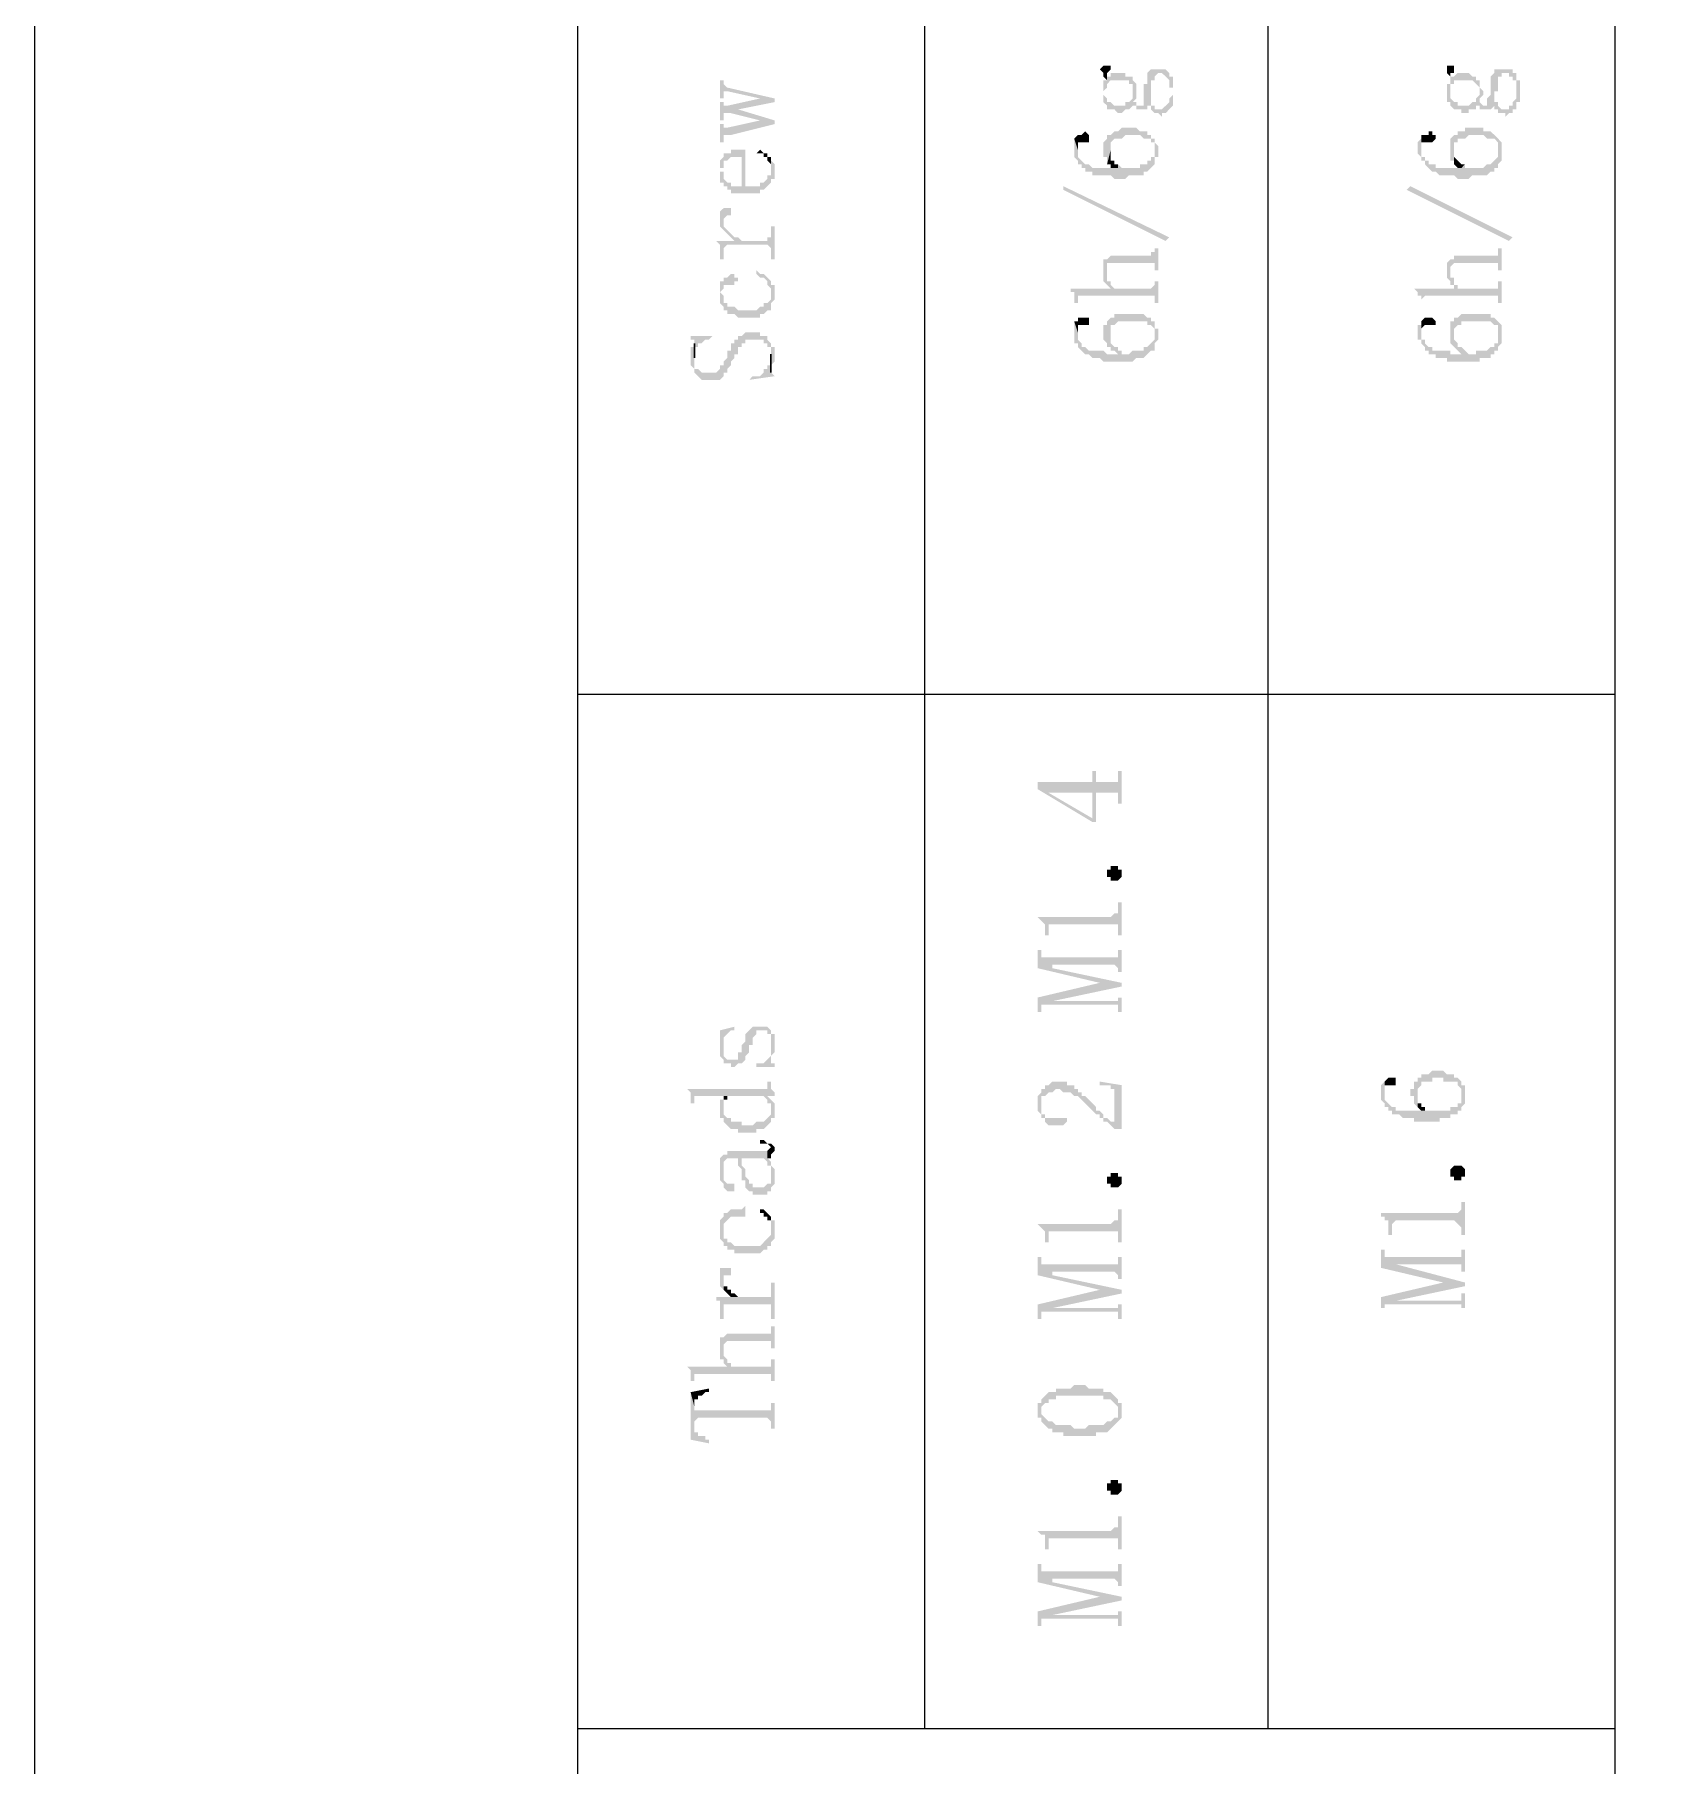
# Model space of a CAD drawing. Header units: millimetres. Extents: x 7018 to 13530, y 4187 to 5692.
# Drawn here: x 9367.76 to 9387.92, y 4672.04 to 4693.42 of the extents above; entities that cross this region are included whole.
import ezdxf

# ---------------------------------------------------------------- set-up
doc = ezdxf.new("R2010")
doc.units = ezdxf.units.MM

msp = doc.modelspace()

# ---------------------------------------------------------------- hatches: boundary and pattern name
at = {"transparency": 33554559}
for points in [[(9380.923, 4692.99), (9380.923, 4692.99), (9380.968, 4692.945), (9380.968, 4692.9), (9381.014, 4692.855), (9381.014, 4692.945), (9381.014, 4692.945), (9381.059, 4692.99), (9381.059, 4693.035), (9380.968, 4693.035)], [(9380.968, 4692.584), (9381.014, 4692.539), (9381.014, 4692.494), (9381.104, 4692.494), (9381.149, 4692.448), (9381.194, 4692.448), (9381.239, 4692.494), (9381.284, 4692.494), (9381.329, 4692.539), (9381.375, 4692.539), (9381.375, 4692.494), (9381.51, 4692.494), (9381.51, 4692.539), (9381.555, 4692.539), (9381.555, 4692.494), (9381.555, 4692.494), (9381.6, 4692.448), (9381.645, 4692.448), (9381.69, 4692.403), (9381.69, 4692.448), (9381.736, 4692.448), (9381.781, 4692.494), (9381.781, 4692.494), (9381.826, 4692.539), (9381.826, 4692.584), (9381.826, 4692.719), (9381.826, 4692.764), (9381.826, 4692.855), (9381.826, 4692.9), (9381.826, 4692.719), (9381.826, 4692.674), (9381.781, 4692.629), (9381.781, 4692.584), (9381.781, 4692.584), (9381.736, 4692.539), (9381.736, 4692.539), (9381.69, 4692.494), (9381.6, 4692.494), (9381.6, 4692.539), (9381.555, 4692.539), (9381.555, 4692.584), (9381.555, 4692.99), (9381.51, 4692.945), (9381.51, 4692.855), (9381.51, 4692.809), (9381.465, 4692.809), (9381.465, 4692.719), (9381.465, 4692.674), (9381.465, 4692.584), (9381.465, 4692.539), (9381.375, 4692.539), (9381.375, 4692.584), (9381.329, 4692.584), (9381.329, 4692.719), (9381.329, 4692.674), (9381.329, 4692.629), (9381.329, 4692.629), (9381.284, 4692.584), (9381.239, 4692.584), (9381.239, 4692.539), (9381.104, 4692.539), (9381.059, 4692.584), (9381.014, 4692.584), (9381.014, 4692.629), (9381.014, 4692.629), (9380.968, 4692.674), (9380.968, 4692.719)], [(9380.968, 4692.719), (9380.968, 4692.674), (9380.968, 4692.584), (9380.968, 4692.719), (9380.968, 4692.719), (9381.014, 4692.764), (9381.014, 4692.809), (9381.014, 4692.809), (9381.059, 4692.855), (9381.284, 4692.855), (9381.284, 4692.809), (9381.329, 4692.809), (9381.329, 4692.719), (9381.329, 4692.584), (9381.375, 4692.629), (9381.375, 4692.719), (9381.375, 4692.809), (9381.375, 4692.809), (9381.329, 4692.855), (9381.329, 4692.9), (9381.239, 4692.9), (9381.239, 4692.945), (9381.059, 4692.945), (9381.059, 4692.9), (9381.014, 4692.9), (9381.014, 4692.945), (9381.014, 4692.855), (9380.968, 4692.855), (9380.968, 4692.809)], [(9381.555, 4692.99), (9381.555, 4692.584), (9381.555, 4692.629), (9381.555, 4692.719), (9381.555, 4692.764), (9381.555, 4692.855), (9381.6, 4692.855), (9381.6, 4692.9), (9381.6, 4692.9), (9381.645, 4692.945), (9381.69, 4692.945), (9381.736, 4692.9), (9381.736, 4692.9), (9381.781, 4692.855), (9381.781, 4692.764), (9381.826, 4692.764), (9381.826, 4692.719), (9381.826, 4692.9), (9381.781, 4692.9), (9381.781, 4692.945), (9381.781, 4692.945), (9381.736, 4692.99)], [(9385.211, 4692.99), (9385.211, 4692.945), (9385.211, 4692.945), (9385.256, 4692.9), (9385.256, 4692.855), (9385.256, 4692.945), (9385.301, 4692.945), (9385.301, 4692.99), (9385.301, 4693.035), (9385.211, 4693.035)], [(9385.211, 4692.719), (9385.211, 4692.674), (9385.211, 4692.584), (9385.256, 4692.584), (9385.256, 4692.719), (9385.256, 4692.809), (9385.301, 4692.809), (9385.301, 4692.855), (9385.527, 4692.855), (9385.572, 4692.809), (9385.572, 4692.809), (9385.617, 4692.764), (9385.617, 4692.719), (9385.617, 4692.584), (9385.617, 4692.629), (9385.617, 4692.629), (9385.662, 4692.674), (9385.662, 4692.719), (9385.662, 4692.719), (9385.617, 4692.764), (9385.617, 4692.809), (9385.617, 4692.855), (9385.572, 4692.855), (9385.572, 4692.9), (9385.527, 4692.9), (9385.482, 4692.945), (9385.346, 4692.945), (9385.301, 4692.9), (9385.256, 4692.9), (9385.256, 4692.945), (9385.256, 4692.855), (9385.256, 4692.809), (9385.211, 4692.809)], [(9385.256, 4692.584), (9385.256, 4692.539), (9385.256, 4692.539), (9385.301, 4692.494), (9385.391, 4692.494), (9385.391, 4692.448), (9385.482, 4692.448), (9385.482, 4692.494), (9385.572, 4692.494), (9385.572, 4692.539), (9385.617, 4692.539), (9385.617, 4692.494), (9385.752, 4692.494), (9385.798, 4692.539), (9385.798, 4692.494), (9385.843, 4692.494), (9385.843, 4692.448), (9385.933, 4692.448), (9385.933, 4692.403), (9385.978, 4692.448), (9386.023, 4692.448), (9386.023, 4692.494), (9386.068, 4692.494), (9386.068, 4692.539), (9386.068, 4692.584), (9386.113, 4692.584), (9386.113, 4692.719), (9386.113, 4692.764), (9386.113, 4692.855), (9386.068, 4692.855), (9386.068, 4692.9), (9386.068, 4692.719), (9386.068, 4692.629), (9386.068, 4692.629), (9386.023, 4692.584), (9386.023, 4692.539), (9385.978, 4692.539), (9385.978, 4692.494), (9385.888, 4692.494), (9385.843, 4692.539), (9385.843, 4692.584), (9385.798, 4692.584), (9385.798, 4692.99), (9385.798, 4692.945), (9385.798, 4692.945), (9385.752, 4692.9), (9385.752, 4692.855), (9385.752, 4692.809), (9385.752, 4692.719), (9385.752, 4692.674), (9385.752, 4692.674), (9385.707, 4692.629), (9385.707, 4692.584), (9385.707, 4692.539), (9385.662, 4692.539), (9385.617, 4692.584), (9385.617, 4692.719), (9385.617, 4692.674), (9385.617, 4692.674), (9385.572, 4692.629), (9385.572, 4692.584), (9385.527, 4692.584), (9385.482, 4692.539), (9385.346, 4692.539), (9385.346, 4692.584), (9385.301, 4692.584), (9385.256, 4692.629), (9385.256, 4692.719)], [(9385.798, 4692.99), (9385.798, 4692.584), (9385.798, 4692.629), (9385.798, 4692.719), (9385.843, 4692.719), (9385.843, 4692.764), (9385.843, 4692.855), (9385.843, 4692.9), (9385.888, 4692.9), (9385.888, 4692.945), (9385.978, 4692.945), (9385.978, 4692.9), (9386.023, 4692.9), (9386.023, 4692.855), (9386.068, 4692.855), (9386.068, 4692.764), (9386.068, 4692.719), (9386.068, 4692.9), (9386.068, 4692.945), (9386.023, 4692.945), (9386.023, 4692.99), (9385.843, 4692.99)], [(9376.229, 4692.855), (9376.229, 4692.629), (9376.275, 4692.629), (9376.275, 4692.674), (9376.275, 4692.719), (9376.32, 4692.719), (9376.726, 4692.629), (9376.726, 4692.629), (9376.906, 4692.584), (9376.906, 4692.629), (9376.32, 4692.764), (9376.32, 4692.764), (9376.275, 4692.809), (9376.275, 4692.855)], [(9376.229, 4692.584), (9376.229, 4692.358), (9376.275, 4692.358), (9376.275, 4692.403), (9376.275, 4692.448), (9376.365, 4692.448), (9376.455, 4692.494), (9376.906, 4692.584), (9376.726, 4692.629), (9376.32, 4692.539), (9376.275, 4692.539), (9376.275, 4692.584), (9376.275, 4692.584)], [(9376.365, 4692.448), (9376.726, 4692.358), (9376.726, 4692.358), (9376.906, 4692.313), (9376.906, 4692.358), (9376.455, 4692.494)], [(9376.229, 4692.313), (9376.229, 4692.087), (9376.275, 4692.087), (9376.275, 4692.133), (9376.275, 4692.178), (9376.365, 4692.178), (9376.906, 4692.313), (9376.726, 4692.358), (9376.32, 4692.268), (9376.275, 4692.268), (9376.275, 4692.313), (9376.275, 4692.313)], [(9380.968, 4691.997), (9380.968, 4691.907), (9381.014, 4691.907), (9381.014, 4691.862), (9381.014, 4691.817), (9381.059, 4691.997), (9381.059, 4692.087), (9381.059, 4692.087), (9381.104, 4692.133), (9381.194, 4692.133), (9381.239, 4692.178), (9381.42, 4692.178), (9381.465, 4692.133), (9381.555, 4692.133), (9381.555, 4692.087), (9381.6, 4692.087), (9381.6, 4691.997), (9381.6, 4691.817), (9381.6, 4691.907), (9381.645, 4691.907), (9381.645, 4691.997), (9381.645, 4692.042), (9381.645, 4692.042), (9381.6, 4692.087), (9381.6, 4692.133), (9381.555, 4692.133), (9381.555, 4692.178), (9381.51, 4692.178), (9381.51, 4692.223), (9381.42, 4692.223), (9381.375, 4692.268), (9381.194, 4692.268), (9381.149, 4692.223), (9381.104, 4692.223), (9381.059, 4692.178), (9381.014, 4692.178), (9381.014, 4692.133), (9381.014, 4692.133), (9380.968, 4692.087), (9380.968, 4692.042), (9380.968, 4692.042)], [(9385.256, 4691.997), (9385.256, 4691.907), (9385.256, 4691.862), (9385.301, 4691.862), (9385.301, 4691.817), (9385.301, 4691.997), (9385.301, 4692.087), (9385.346, 4692.087), (9385.346, 4692.133), (9385.436, 4692.133), (9385.482, 4692.178), (9385.662, 4692.178), (9385.707, 4692.133), (9385.798, 4692.133), (9385.843, 4692.087), (9385.843, 4691.997), (9385.843, 4691.817), (9385.888, 4691.862), (9385.888, 4691.907), (9385.888, 4691.997), (9385.888, 4692.042), (9385.888, 4692.087), (9385.888, 4692.087), (9385.843, 4692.133), (9385.843, 4692.133), (9385.798, 4692.178), (9385.798, 4692.178), (9385.752, 4692.223), (9385.662, 4692.223), (9385.662, 4692.268), (9385.436, 4692.268), (9385.436, 4692.223), (9385.346, 4692.223), (9385.346, 4692.178), (9385.301, 4692.178), (9385.256, 4692.133), (9385.256, 4692.042), (9385.256, 4692.042)], [(9380.607, 4692.133), (9380.652, 4691.997), (9380.652, 4692.042), (9380.652, 4692.087), (9380.788, 4692.087), (9380.788, 4692.133), (9380.788, 4692.178), (9380.788, 4692.178), (9380.743, 4692.223), (9380.743, 4692.223), (9380.698, 4692.178), (9380.652, 4692.178)], [(9380.607, 4692.042), (9380.607, 4691.952), (9380.607, 4691.907), (9380.607, 4691.907), (9380.652, 4691.862), (9380.652, 4691.817), (9380.698, 4691.817), (9380.698, 4691.771), (9380.743, 4691.771), (9380.743, 4691.726), (9380.833, 4691.726), (9380.833, 4691.681), (9381.059, 4691.681), (9381.104, 4691.636), (9381.239, 4691.636), (9381.284, 4691.681), (9381.465, 4691.681), (9381.465, 4691.726), (9381.51, 4691.726), (9381.555, 4691.771), (9381.555, 4691.771), (9381.6, 4691.817), (9381.6, 4691.997), (9381.6, 4691.952), (9381.6, 4691.907), (9381.555, 4691.907), (9381.555, 4691.862), (9381.51, 4691.862), (9381.51, 4691.817), (9381.42, 4691.817), (9381.42, 4691.771), (9381.194, 4691.771), (9381.149, 4691.817), (9381.149, 4691.771), (9380.833, 4691.771), (9380.788, 4691.817), (9380.743, 4691.817), (9380.698, 4691.862), (9380.698, 4691.862), (9380.652, 4691.907), (9380.652, 4691.997), (9380.652, 4691.997), (9380.607, 4692.133)], [(9384.85, 4692.042), (9384.85, 4691.952), (9384.85, 4691.952), (9384.895, 4691.907), (9384.895, 4691.862), (9384.94, 4691.862), (9384.94, 4691.817), (9384.94, 4691.817), (9384.985, 4691.771), (9384.985, 4691.771), (9385.03, 4691.726), (9385.075, 4691.726), (9385.121, 4691.681), (9385.301, 4691.681), (9385.346, 4691.636), (9385.482, 4691.636), (9385.527, 4691.681), (9385.707, 4691.681), (9385.752, 4691.726), (9385.798, 4691.726), (9385.798, 4691.771), (9385.843, 4691.771), (9385.843, 4691.817), (9385.843, 4691.997), (9385.843, 4691.952), (9385.843, 4691.907), (9385.843, 4691.907), (9385.798, 4691.862), (9385.798, 4691.862), (9385.752, 4691.817), (9385.707, 4691.817), (9385.662, 4691.771), (9385.436, 4691.771), (9385.436, 4691.817), (9385.391, 4691.771), (9385.075, 4691.771), (9385.075, 4691.817), (9384.985, 4691.817), (9384.985, 4691.862), (9384.94, 4691.862), (9384.94, 4691.907), (9384.895, 4691.907), (9384.895, 4691.997), (9384.895, 4692.133), (9384.895, 4692.133), (9384.85, 4692.087)], [(9384.895, 4692.133), (9384.895, 4691.997), (9384.895, 4692.042), (9384.895, 4692.087), (9385.03, 4692.087), (9385.075, 4692.133), (9385.075, 4692.178), (9385.03, 4692.178), (9385.03, 4692.223), (9384.985, 4692.223), (9384.985, 4692.178), (9384.895, 4692.178)], [(9376.229, 4691.862), (9376.229, 4691.726), (9376.229, 4691.771), (9376.275, 4691.771), (9376.275, 4691.817), (9376.275, 4691.862), (9376.32, 4691.862), (9376.365, 4691.907), (9376.5, 4691.907), (9376.5, 4691.546), (9376.545, 4691.456), (9376.726, 4691.456), (9376.726, 4691.501), (9376.771, 4691.501), (9376.816, 4691.546), (9376.816, 4691.546), (9376.861, 4691.591), (9376.861, 4691.636), (9376.906, 4691.636), (9376.906, 4691.726), (9376.906, 4691.771), (9376.906, 4691.817), (9376.861, 4691.862), (9376.861, 4691.907), (9376.861, 4691.771), (9376.861, 4691.681), (9376.816, 4691.681), (9376.816, 4691.636), (9376.816, 4691.636), (9376.771, 4691.591), (9376.726, 4691.591), (9376.726, 4691.546), (9376.545, 4691.546), (9376.545, 4691.997), (9376.365, 4691.997), (9376.365, 4691.952), (9376.275, 4691.952), (9376.275, 4691.907), (9376.275, 4691.907)], [(9376.229, 4691.726), (9376.229, 4691.636), (9376.229, 4691.591), (9376.275, 4691.591), (9376.275, 4691.546), (9376.32, 4691.546), (9376.32, 4691.501), (9376.365, 4691.501), (9376.365, 4691.456), (9376.545, 4691.456), (9376.5, 4691.546), (9376.365, 4691.546), (9376.365, 4691.591), (9376.32, 4691.591), (9376.275, 4691.636), (9376.275, 4691.726), (9376.229, 4691.726), (9376.229, 4691.862), (9376.229, 4691.817), (9376.229, 4691.771)], [(9376.681, 4691.952), (9376.771, 4691.952), (9376.771, 4691.907), (9376.816, 4691.907), (9376.816, 4691.862), (9376.816, 4691.862), (9376.861, 4691.817), (9376.861, 4691.771), (9376.861, 4691.907), (9376.816, 4691.907), (9376.816, 4691.952), (9376.771, 4691.952), (9376.726, 4691.997), (9376.726, 4691.997)], [(9381.014, 4691.817), (9381.059, 4691.817), (9381.059, 4691.771), (9381.149, 4691.771), (9381.149, 4691.817), (9381.104, 4691.817), (9381.104, 4691.862), (9381.059, 4691.862), (9381.059, 4691.952), (9381.059, 4691.997)], [(9385.301, 4691.817), (9385.301, 4691.817), (9385.346, 4691.771), (9385.391, 4691.771), (9385.436, 4691.817), (9385.391, 4691.817), (9385.346, 4691.862), (9385.346, 4691.862), (9385.301, 4691.907), (9385.301, 4691.952), (9385.301, 4691.997)], [(9381.781, 4690.914), (9381.736, 4690.869), (9380.472, 4691.501), (9380.472, 4691.546)], [(9386.023, 4690.914), (9385.978, 4690.869), (9384.714, 4691.501), (9384.759, 4691.546)], [(9376.229, 4691.14), (9376.229, 4691.094), (9376.229, 4691.049), (9376.275, 4691.004), (9376.275, 4691.14), (9376.275, 4691.14), (9376.32, 4691.185), (9376.365, 4691.185), (9376.365, 4691.23), (9376.365, 4691.275), (9376.275, 4691.275), (9376.229, 4691.23), (9376.229, 4691.185)], [(9376.184, 4690.869), (9376.184, 4690.869), (9376.229, 4690.824), (9376.229, 4690.779), (9376.229, 4690.688), (9376.229, 4690.643), (9376.275, 4690.643), (9376.275, 4690.779), (9376.275, 4690.779), (9376.32, 4690.824), (9376.816, 4690.824), (9376.861, 4690.779), (9376.861, 4690.643), (9376.906, 4690.643), (9376.906, 4691.049), (9376.861, 4691.049), (9376.861, 4690.914), (9376.816, 4690.914), (9376.816, 4690.869), (9376.5, 4690.869), (9376.455, 4690.914), (9376.41, 4690.914), (9376.41, 4690.869)], [(9376.275, 4691.004), (9376.275, 4691.004), (9376.32, 4690.959), (9376.32, 4690.959), (9376.365, 4690.914), (9376.365, 4690.914), (9376.41, 4690.869), (9376.41, 4690.914), (9376.41, 4690.914), (9376.365, 4690.959), (9376.365, 4690.959), (9376.32, 4691.004), (9376.32, 4691.004), (9376.275, 4691.049), (9376.275, 4691.094), (9376.275, 4691.14)], [(9381.014, 4690.643), (9381.014, 4690.508), (9381.014, 4690.553), (9381.014, 4690.598), (9381.6, 4690.598), (9381.6, 4690.508), (9381.645, 4690.508), (9381.645, 4690.779), (9381.6, 4690.779), (9381.6, 4690.733), (9381.555, 4690.733), (9381.555, 4690.688), (9381.059, 4690.688)], [(9385.256, 4690.643), (9385.256, 4690.508), (9385.256, 4690.553), (9385.256, 4690.553), (9385.301, 4690.598), (9385.843, 4690.598), (9385.843, 4690.508), (9385.888, 4690.508), (9385.888, 4690.779), (9385.843, 4690.779), (9385.843, 4690.733), (9385.843, 4690.688), (9385.301, 4690.688), (9385.301, 4690.643)], [(9380.968, 4690.508), (9380.968, 4690.463), (9380.968, 4690.372), (9380.968, 4690.372), (9381.014, 4690.327), (9381.014, 4690.327), (9381.059, 4690.282), (9381.059, 4690.327), (9381.059, 4690.372), (9381.014, 4690.372), (9381.014, 4690.417), (9381.014, 4690.643), (9380.968, 4690.643), (9380.968, 4690.598), (9380.968, 4690.553)], [(9385.211, 4690.508), (9385.211, 4690.463), (9385.211, 4690.417), (9385.256, 4690.372), (9385.256, 4690.327), (9385.301, 4690.327), (9385.301, 4690.282), (9385.346, 4690.282), (9385.346, 4690.327), (9385.301, 4690.327), (9385.301, 4690.372), (9385.301, 4690.417), (9385.256, 4690.417), (9385.256, 4690.643), (9385.256, 4690.643), (9385.211, 4690.598), (9385.211, 4690.553)], [(9376.229, 4690.237), (9376.229, 4690.147), (9376.229, 4690.102), (9376.229, 4690.237), (9376.229, 4690.237), (9376.275, 4690.282), (9376.275, 4690.327), (9376.41, 4690.327), (9376.41, 4690.372), (9376.455, 4690.372), (9376.455, 4690.417), (9376.41, 4690.417), (9376.41, 4690.463), (9376.365, 4690.463), (9376.32, 4690.417), (9376.275, 4690.417), (9376.275, 4690.372), (9376.229, 4690.372), (9376.229, 4690.282), (9376.229, 4690.282)], [(9376.229, 4690.102), (9376.275, 4690.056), (9376.275, 4690.011), (9376.32, 4690.011), (9376.32, 4689.966), (9376.41, 4689.966), (9376.455, 4689.921), (9376.726, 4689.921), (9376.726, 4689.966), (9376.771, 4689.966), (9376.816, 4690.011), (9376.861, 4690.011), (9376.861, 4690.056), (9376.861, 4690.102), (9376.906, 4690.147), (9376.906, 4690.237), (9376.906, 4690.327), (9376.861, 4690.327), (9376.861, 4690.372), (9376.861, 4690.237), (9376.861, 4690.192), (9376.861, 4690.147), (9376.816, 4690.102), (9376.771, 4690.102), (9376.771, 4690.056), (9376.726, 4690.056), (9376.681, 4690.011), (9376.455, 4690.011), (9376.41, 4690.056), (9376.32, 4690.056), (9376.32, 4690.102), (9376.275, 4690.102), (9376.275, 4690.147), (9376.275, 4690.192), (9376.229, 4690.237)], [(9376.681, 4690.463), (9376.681, 4690.463), (9376.726, 4690.417), (9376.771, 4690.417), (9376.816, 4690.372), (9376.816, 4690.327), (9376.861, 4690.282), (9376.861, 4690.237), (9376.861, 4690.372), (9376.816, 4690.417), (9376.816, 4690.417), (9376.771, 4690.463), (9376.726, 4690.463), (9376.681, 4690.508)], [(9380.562, 4690.282), (9380.562, 4690.237), (9380.607, 4690.237), (9380.607, 4690.192), (9380.607, 4690.102), (9380.652, 4690.102), (9380.652, 4690.147), (9380.652, 4690.192), (9381.6, 4690.192), (9381.6, 4690.102), (9381.645, 4690.102), (9381.645, 4690.372), (9381.6, 4690.372), (9381.6, 4690.327), (9381.6, 4690.327), (9381.555, 4690.282), (9381.104, 4690.282), (9381.059, 4690.327), (9381.059, 4690.282)], [(9384.805, 4690.282), (9384.805, 4690.282), (9384.85, 4690.237), (9384.85, 4690.192), (9384.895, 4690.192), (9384.895, 4690.102), (9384.895, 4690.147), (9384.895, 4690.147), (9384.94, 4690.192), (9385.843, 4690.192), (9385.843, 4690.102), (9385.888, 4690.102), (9385.888, 4690.372), (9385.843, 4690.372), (9385.843, 4690.327), (9385.843, 4690.282), (9385.346, 4690.282), (9385.346, 4690.327), (9385.346, 4690.282)], [(9380.607, 4689.876), (9380.652, 4689.741), (9380.652, 4689.786), (9380.652, 4689.831), (9380.788, 4689.831), (9380.788, 4689.876), (9380.788, 4689.921), (9380.652, 4689.921), (9380.652, 4689.876)], [(9380.968, 4689.741), (9380.968, 4689.65), (9380.968, 4689.65), (9381.014, 4689.605), (9381.014, 4689.56), (9381.014, 4689.56), (9381.059, 4689.741), (9381.059, 4689.786), (9381.059, 4689.831), (9381.104, 4689.831), (9381.149, 4689.876), (9381.51, 4689.876), (9381.51, 4689.831), (9381.555, 4689.831), (9381.6, 4689.786), (9381.6, 4689.56), (9381.6, 4689.605), (9381.6, 4689.605), (9381.645, 4689.65), (9381.645, 4689.741), (9381.645, 4689.786), (9381.6, 4689.786), (9381.6, 4689.876), (9381.555, 4689.876), (9381.555, 4689.921), (9381.51, 4689.921), (9381.465, 4689.966), (9381.104, 4689.966), (9381.104, 4689.921), (9381.059, 4689.921), (9381.014, 4689.876), (9381.014, 4689.831), (9380.968, 4689.831)], [(9384.895, 4689.876), (9384.895, 4689.741), (9384.895, 4689.786), (9384.895, 4689.786), (9384.94, 4689.831), (9385.075, 4689.831), (9385.075, 4689.876), (9385.075, 4689.876), (9385.03, 4689.921), (9384.94, 4689.921)], [(9385.256, 4689.741), (9385.256, 4689.65), (9385.256, 4689.605), (9385.256, 4689.605), (9385.301, 4689.56), (9385.301, 4689.741), (9385.301, 4689.786), (9385.301, 4689.786), (9385.346, 4689.831), (9385.391, 4689.831), (9385.391, 4689.876), (9385.752, 4689.876), (9385.798, 4689.831), (9385.843, 4689.831), (9385.843, 4689.786), (9385.843, 4689.56), (9385.888, 4689.605), (9385.888, 4689.65), (9385.888, 4689.741), (9385.888, 4689.786), (9385.888, 4689.831), (9385.843, 4689.876), (9385.843, 4689.876), (9385.798, 4689.921), (9385.752, 4689.921), (9385.752, 4689.966), (9385.391, 4689.966), (9385.346, 4689.921), (9385.301, 4689.921), (9385.301, 4689.876), (9385.256, 4689.876), (9385.256, 4689.831)], [(9375.868, 4689.425), (9375.868, 4689.334), (9375.868, 4689.334), (9375.914, 4689.289), (9375.914, 4689.244), (9375.914, 4689.244), (9375.959, 4689.199), (9375.959, 4689.199), (9376.004, 4689.154), (9376.229, 4689.154), (9376.275, 4689.199), (9376.275, 4689.244), (9376.32, 4689.244), (9376.32, 4689.289), (9376.32, 4689.289), (9376.365, 4689.334), (9376.365, 4689.379), (9376.41, 4689.425), (9376.41, 4689.47), (9376.455, 4689.47), (9376.455, 4689.56), (9376.5, 4689.56), (9376.5, 4689.605), (9376.545, 4689.605), (9376.545, 4689.65), (9376.771, 4689.65), (9376.771, 4689.605), (9376.816, 4689.605), (9376.816, 4689.56), (9376.861, 4689.56), (9376.861, 4689.47), (9376.861, 4689.289), (9376.861, 4689.334), (9376.906, 4689.379), (9376.906, 4689.47), (9376.906, 4689.56), (9376.861, 4689.56), (9376.861, 4689.605), (9376.861, 4689.605), (9376.816, 4689.65), (9376.816, 4689.695), (9376.726, 4689.695), (9376.726, 4689.741), (9376.545, 4689.741), (9376.5, 4689.695), (9376.455, 4689.695), (9376.455, 4689.65), (9376.41, 4689.65), (9376.41, 4689.605), (9376.365, 4689.605), (9376.365, 4689.515), (9376.32, 4689.515), (9376.32, 4689.425), (9376.275, 4689.379), (9376.275, 4689.334), (9376.229, 4689.334), (9376.229, 4689.289), (9376.229, 4689.289), (9376.184, 4689.244), (9376.004, 4689.244), (9375.959, 4689.289), (9375.914, 4689.289), (9375.914, 4689.379), (9375.914, 4689.56), (9375.868, 4689.56), (9375.868, 4689.47), (9375.868, 4689.47)], [(9375.868, 4689.695), (9375.868, 4689.65), (9375.914, 4689.65), (9375.914, 4689.47), (9375.914, 4689.56), (9375.959, 4689.56), (9375.959, 4689.605), (9376.004, 4689.605), (9376.049, 4689.65), (9376.094, 4689.65), (9376.139, 4689.695), (9376.094, 4689.695)], [(9380.607, 4689.741), (9380.607, 4689.65), (9380.607, 4689.605), (9380.652, 4689.605), (9380.652, 4689.56), (9380.652, 4689.56), (9380.698, 4689.515), (9380.698, 4689.515), (9380.743, 4689.47), (9380.788, 4689.47), (9380.833, 4689.425), (9380.923, 4689.425), (9380.968, 4689.379), (9381.329, 4689.379), (9381.375, 4689.425), (9381.465, 4689.425), (9381.51, 4689.47), (9381.51, 4689.47), (9381.555, 4689.515), (9381.6, 4689.515), (9381.6, 4689.695), (9381.6, 4689.65), (9381.6, 4689.65), (9381.555, 4689.605), (9381.555, 4689.605), (9381.51, 4689.56), (9381.465, 4689.56), (9381.465, 4689.515), (9381.329, 4689.515), (9381.284, 4689.47), (9381.194, 4689.47), (9381.194, 4689.515), (9381.149, 4689.515), (9381.149, 4689.47), (9381.014, 4689.47), (9380.968, 4689.515), (9380.788, 4689.515), (9380.743, 4689.56), (9380.698, 4689.56), (9380.698, 4689.605), (9380.652, 4689.65), (9380.652, 4689.695), (9380.652, 4689.741), (9380.607, 4689.876), (9380.607, 4689.831), (9380.607, 4689.786)], [(9381.014, 4689.56), (9381.059, 4689.56), (9381.059, 4689.515), (9381.104, 4689.515), (9381.149, 4689.47), (9381.149, 4689.56), (9381.104, 4689.56), (9381.059, 4689.605), (9381.059, 4689.65), (9381.059, 4689.741)], [(9384.85, 4689.741), (9384.85, 4689.65), (9384.895, 4689.65), (9384.895, 4689.605), (9384.895, 4689.605), (9384.94, 4689.56), (9384.94, 4689.515), (9384.985, 4689.515), (9384.985, 4689.47), (9385.075, 4689.47), (9385.075, 4689.425), (9385.211, 4689.425), (9385.211, 4689.379), (9385.617, 4689.379), (9385.617, 4689.425), (9385.752, 4689.425), (9385.752, 4689.47), (9385.798, 4689.47), (9385.798, 4689.515), (9385.843, 4689.515), (9385.843, 4689.695), (9385.843, 4689.65), (9385.843, 4689.605), (9385.798, 4689.605), (9385.798, 4689.56), (9385.752, 4689.56), (9385.707, 4689.515), (9385.572, 4689.515), (9385.572, 4689.47), (9385.482, 4689.47), (9385.436, 4689.515), (9385.436, 4689.515), (9385.391, 4689.47), (9385.256, 4689.47), (9385.256, 4689.515), (9385.03, 4689.515), (9385.03, 4689.56), (9384.985, 4689.56), (9384.94, 4689.605), (9384.94, 4689.65), (9384.895, 4689.65), (9384.895, 4689.695), (9384.895, 4689.876), (9384.895, 4689.831), (9384.85, 4689.831), (9384.85, 4689.786)], [(9385.301, 4689.56), (9385.301, 4689.56), (9385.346, 4689.515), (9385.346, 4689.515), (9385.391, 4689.47), (9385.436, 4689.515), (9385.391, 4689.56), (9385.346, 4689.56), (9385.346, 4689.605), (9385.346, 4689.605), (9385.301, 4689.65), (9385.301, 4689.741)], [(9376.591, 4689.154), (9376.591, 4689.154), (9376.906, 4689.199), (9376.906, 4689.199), (9376.861, 4689.244), (9376.861, 4689.379), (9376.861, 4689.334), (9376.816, 4689.334), (9376.816, 4689.289), (9376.771, 4689.289), (9376.771, 4689.244), (9376.771, 4689.244), (9376.726, 4689.199), (9376.636, 4689.199)], [(9380.156, 4684.189), (9380.156, 4684.099), (9380.833, 4683.693), (9380.878, 4683.693), (9380.878, 4684.054), (9381.149, 4684.054), (9381.149, 4683.918), (9381.194, 4683.918), (9381.194, 4684.325), (9381.149, 4684.325), (9381.149, 4684.234), (9381.149, 4684.189), (9380.878, 4684.189), (9380.878, 4684.325), (9380.833, 4684.325), (9380.833, 4683.738), (9380.291, 4684.054), (9380.291, 4684.054)], [(9380.156, 4684.189), (9380.291, 4684.054), (9380.833, 4684.054), (9380.833, 4683.738), (9380.833, 4684.189)], [(9381.194, 4683.061), (9381.194, 4683.016), (9381.194, 4683.016), (9381.149, 4682.971), (9381.059, 4682.971), (9381.059, 4683.016), (9381.014, 4683.016), (9381.014, 4683.061), (9381.014, 4683.106), (9381.059, 4683.106), (9381.059, 4683.151), (9381.149, 4683.151), (9381.149, 4683.106), (9381.194, 4683.106), (9381.194, 4683.061)], [(9380.156, 4682.519), (9380.156, 4682.519), (9380.201, 4682.474), (9380.201, 4682.474), (9380.246, 4682.429), (9380.246, 4682.384), (9380.246, 4682.294), (9380.291, 4682.294), (9380.291, 4682.429), (9381.149, 4682.429), (9381.149, 4682.384), (9381.149, 4682.294), (9381.194, 4682.294), (9381.194, 4682.7), (9381.149, 4682.7), (9381.149, 4682.61), (9381.149, 4682.564), (9381.104, 4682.564), (9381.059, 4682.519)], [(9380.156, 4682.113), (9380.156, 4681.888), (9380.923, 4681.707), (9380.923, 4681.707), (9381.194, 4681.662), (9381.194, 4681.707), (9380.337, 4681.888), (9380.337, 4681.933), (9380.246, 4682.023), (9380.201, 4682.023), (9380.201, 4682.113)], [(9380.246, 4682.023), (9380.337, 4681.933), (9381.104, 4681.933), (9381.149, 4681.888), (9381.149, 4681.842), (9381.194, 4681.842), (9381.194, 4682.113), (9381.149, 4682.113), (9381.149, 4682.068), (9381.149, 4682.023), (9381.104, 4682.023)], [(9380.156, 4681.526), (9380.156, 4681.346), (9380.201, 4681.346), (9380.201, 4681.391), (9380.201, 4681.436), (9380.246, 4681.436), (9380.337, 4681.481), (9381.194, 4681.662), (9380.923, 4681.707)], [(9380.246, 4681.436), (9381.149, 4681.436), (9381.149, 4681.346), (9381.194, 4681.346), (9381.194, 4681.526), (9381.149, 4681.526), (9381.149, 4681.481), (9380.337, 4681.481)], [(9376.229, 4681.12), (9376.229, 4681.075), (9376.275, 4680.759), (9376.275, 4680.94), (9376.275, 4680.985), (9376.275, 4681.03), (9376.32, 4681.075), (9376.32, 4681.075), (9376.365, 4681.12), (9376.41, 4681.12), (9376.41, 4681.165)], [(9376.275, 4680.759), (9376.275, 4680.714), (9376.365, 4680.714), (9376.365, 4680.669), (9376.41, 4680.669), (9376.455, 4680.714), (9376.5, 4680.714), (9376.545, 4680.759), (9376.545, 4680.804), (9376.545, 4680.804), (9376.591, 4680.849), (9376.591, 4680.895), (9376.591, 4680.94), (9376.636, 4680.94), (9376.636, 4681.03), (9376.636, 4681.03), (9376.681, 4681.075), (9376.681, 4681.12), (9376.816, 4681.12), (9376.816, 4681.075), (9376.861, 4681.075), (9376.861, 4681.03), (9376.861, 4680.759), (9376.861, 4680.804), (9376.906, 4680.849), (9376.906, 4680.94), (9376.906, 4681.075), (9376.861, 4681.075), (9376.861, 4681.12), (9376.861, 4681.12), (9376.816, 4681.165), (9376.636, 4681.165), (9376.591, 4681.12), (9376.591, 4681.12), (9376.545, 4681.075), (9376.545, 4681.03), (9376.545, 4680.985), (9376.5, 4680.94), (9376.5, 4680.895), (9376.5, 4680.849), (9376.455, 4680.849), (9376.455, 4680.759), (9376.32, 4680.759), (9376.275, 4680.804), (9376.275, 4680.849), (9376.275, 4680.94)], [(9376.229, 4680.94), (9376.229, 4680.849), (9376.229, 4680.804), (9376.275, 4680.759), (9376.229, 4681.075), (9376.229, 4681.03)], [(9376.681, 4680.714), (9376.681, 4680.669), (9376.906, 4680.669), (9376.906, 4680.714), (9376.861, 4680.714), (9376.861, 4680.94), (9376.861, 4680.895), (9376.861, 4680.804), (9376.861, 4680.804), (9376.816, 4680.759), (9376.816, 4680.759), (9376.771, 4680.714), (9376.726, 4680.714)], [(9384.444, 4680.488), (9384.444, 4680.353), (9384.444, 4680.443), (9384.579, 4680.443), (9384.579, 4680.534), (9384.489, 4680.534)], [(9384.759, 4680.353), (9384.759, 4680.308), (9384.805, 4680.308), (9384.805, 4680.218), (9384.805, 4680.218), (9384.85, 4680.172), (9384.85, 4680.353), (9384.85, 4680.398), (9384.85, 4680.398), (9384.895, 4680.443), (9384.895, 4680.488), (9385.03, 4680.488), (9385.03, 4680.534), (9385.166, 4680.534), (9385.166, 4680.488), (9385.346, 4680.488), (9385.346, 4680.443), (9385.346, 4680.443), (9385.391, 4680.398), (9385.391, 4680.172), (9385.436, 4680.218), (9385.436, 4680.308), (9385.436, 4680.353), (9385.436, 4680.443), (9385.391, 4680.443), (9385.391, 4680.488), (9385.391, 4680.488), (9385.346, 4680.534), (9385.301, 4680.534), (9385.301, 4680.579), (9385.211, 4680.579), (9385.166, 4680.624), (9385.03, 4680.624), (9384.985, 4680.579), (9384.895, 4680.579), (9384.895, 4680.534), (9384.85, 4680.534), (9384.85, 4680.488), (9384.805, 4680.488), (9384.805, 4680.443), (9384.805, 4680.398), (9384.759, 4680.398)], [(9375.823, 4680.398), (9375.823, 4680.398), (9375.868, 4680.353), (9375.868, 4680.308), (9375.868, 4680.218), (9375.914, 4680.218), (9375.914, 4680.308), (9376.32, 4680.308), (9376.32, 4680.263), (9376.32, 4680.308), (9376.906, 4680.308), (9376.906, 4680.353), (9376.906, 4680.353), (9376.861, 4680.398), (9376.861, 4680.443), (9376.861, 4680.488), (9376.816, 4680.488), (9376.816, 4680.443), (9376.816, 4680.398), (9376.771, 4680.398)], [(9376.275, 4680.263), (9376.275, 4680.172), (9376.275, 4680.263), (9376.32, 4680.263), (9376.32, 4680.308), (9376.275, 4680.308)], [(9376.771, 4680.308), (9376.816, 4680.263), (9376.816, 4680.218), (9376.861, 4680.218), (9376.861, 4679.992), (9376.861, 4680.037), (9376.906, 4680.037), (9376.906, 4680.082), (9376.906, 4680.127), (9376.906, 4680.172), (9376.906, 4680.218), (9376.861, 4680.263), (9376.861, 4680.263), (9376.816, 4680.308)], [(9380.156, 4680.218), (9380.156, 4680.172), (9380.156, 4680.127), (9380.201, 4680.082), (9380.201, 4680.218), (9380.201, 4680.308), (9380.246, 4680.308), (9380.291, 4680.353), (9380.337, 4680.353), (9380.382, 4680.398), (9380.427, 4680.398), (9380.472, 4680.353), (9380.562, 4680.353), (9380.607, 4680.308), (9380.652, 4680.308), (9380.698, 4680.263), (9380.698, 4680.263), (9380.743, 4680.218), (9380.743, 4680.218), (9380.788, 4680.172), (9380.788, 4680.172), (9380.833, 4680.127), (9380.833, 4680.127), (9380.878, 4680.082), (9380.923, 4680.082), (9380.923, 4680.037), (9380.968, 4680.037), (9380.968, 4679.992), (9381.014, 4679.992), (9381.059, 4679.947), (9381.059, 4679.947), (9381.104, 4679.902), (9381.104, 4679.992), (9381.059, 4679.992), (9381.014, 4680.037), (9380.968, 4680.037), (9380.968, 4680.082), (9380.968, 4680.082), (9380.923, 4680.127), (9380.878, 4680.127), (9380.878, 4680.172), (9380.878, 4680.172), (9380.833, 4680.218), (9380.833, 4680.218), (9380.788, 4680.263), (9380.788, 4680.263), (9380.743, 4680.308), (9380.698, 4680.308), (9380.698, 4680.353), (9380.652, 4680.353), (9380.652, 4680.398), (9380.607, 4680.398), (9380.607, 4680.443), (9380.517, 4680.443), (9380.517, 4680.488), (9380.337, 4680.488), (9380.291, 4680.443), (9380.246, 4680.443), (9380.246, 4680.398), (9380.201, 4680.398), (9380.201, 4680.353), (9380.201, 4680.353), (9380.156, 4680.308), (9380.156, 4680.263), (9380.156, 4680.263)], [(9380.923, 4680.488), (9380.923, 4680.443), (9381.059, 4680.443), (9381.059, 4680.398), (9381.104, 4680.398), (9381.104, 4679.902), (9381.194, 4679.902), (9381.194, 4680.443)], [(9384.398, 4680.353), (9384.398, 4680.308), (9384.398, 4680.263), (9384.444, 4680.218), (9384.444, 4680.172), (9384.489, 4680.172), (9384.489, 4680.127), (9384.534, 4680.127), (9384.534, 4680.082), (9384.624, 4680.082), (9384.669, 4680.037), (9384.805, 4680.037), (9384.805, 4679.992), (9385.121, 4679.992), (9385.121, 4680.037), (9385.256, 4680.037), (9385.256, 4680.082), (9385.346, 4680.082), (9385.346, 4680.127), (9385.391, 4680.127), (9385.391, 4680.172), (9385.391, 4680.308), (9385.391, 4680.218), (9385.346, 4680.218), (9385.346, 4680.172), (9385.256, 4680.172), (9385.256, 4680.127), (9384.579, 4680.127), (9384.579, 4680.172), (9384.534, 4680.172), (9384.489, 4680.218), (9384.489, 4680.218), (9384.444, 4680.263), (9384.444, 4680.308), (9384.444, 4680.488), (9384.398, 4680.443), (9384.398, 4680.398)], [(9384.85, 4680.172), (9384.85, 4680.172), (9384.895, 4680.127), (9384.94, 4680.127), (9384.94, 4680.172), (9384.895, 4680.172), (9384.895, 4680.218), (9384.85, 4680.218), (9384.85, 4680.263), (9384.85, 4680.353)], [(9376.229, 4680.127), (9376.229, 4680.082), (9376.229, 4680.037), (9376.275, 4680.037), (9376.275, 4679.992), (9376.275, 4679.992), (9376.32, 4679.947), (9376.32, 4679.947), (9376.365, 4679.902), (9376.455, 4679.902), (9376.455, 4679.857), (9376.681, 4679.857), (9376.681, 4679.902), (9376.771, 4679.902), (9376.816, 4679.947), (9376.816, 4679.947), (9376.861, 4679.992), (9376.861, 4680.127), (9376.861, 4680.082), (9376.861, 4680.082), (9376.816, 4680.037), (9376.816, 4680.037), (9376.771, 4679.992), (9376.681, 4679.992), (9376.636, 4679.947), (9376.5, 4679.947), (9376.5, 4679.992), (9376.365, 4679.992), (9376.365, 4680.037), (9376.32, 4680.037), (9376.275, 4680.082), (9376.275, 4680.263), (9376.229, 4680.263), (9376.229, 4680.218), (9376.229, 4680.172)], [(9380.201, 4680.082), (9380.201, 4680.037), (9380.246, 4680.037), (9380.246, 4679.992), (9380.246, 4679.992), (9380.291, 4679.947), (9380.472, 4679.947), (9380.517, 4679.992), (9380.517, 4680.037), (9380.246, 4680.037), (9380.246, 4680.082), (9380.201, 4680.082), (9380.201, 4680.172), (9380.201, 4680.172)], [(9376.726, 4679.766), (9376.726, 4679.721), (9376.816, 4679.721), (9376.861, 4679.676), (9376.861, 4679.541), (9376.861, 4679.586), (9376.861, 4679.586), (9376.906, 4679.631), (9376.906, 4679.676), (9376.861, 4679.721), (9376.816, 4679.721), (9376.771, 4679.766)], [(9376.816, 4679.631), (9376.816, 4679.541), (9376.861, 4679.541), (9376.861, 4679.676), (9376.861, 4679.676)], [(9376.229, 4679.405), (9376.229, 4679.36), (9376.229, 4679.27), (9376.229, 4679.27), (9376.275, 4679.225), (9376.275, 4679.405), (9376.275, 4679.496), (9376.275, 4679.496), (9376.32, 4679.541), (9376.455, 4679.541), (9376.455, 4679.45), (9376.5, 4679.405), (9376.5, 4679.36), (9376.5, 4679.541), (9376.771, 4679.541), (9376.816, 4679.496), (9376.816, 4679.45), (9376.861, 4679.45), (9376.861, 4679.36), (9376.861, 4679.315), (9376.861, 4679.496), (9376.861, 4679.496), (9376.816, 4679.541), (9376.816, 4679.631), (9376.32, 4679.631), (9376.32, 4679.586), (9376.275, 4679.586), (9376.229, 4679.541)], [(9376.5, 4679.36), (9376.5, 4679.27), (9376.545, 4679.27), (9376.545, 4679.225), (9376.545, 4679.18), (9376.545, 4679.18), (9376.591, 4679.134), (9376.636, 4679.134), (9376.636, 4679.089), (9376.816, 4679.089), (9376.816, 4679.134), (9376.861, 4679.134), (9376.861, 4679.18), (9376.861, 4679.18), (9376.906, 4679.225), (9376.906, 4679.315), (9376.906, 4679.36), (9376.906, 4679.405), (9376.861, 4679.45), (9376.861, 4679.27), (9376.861, 4679.225), (9376.816, 4679.225), (9376.771, 4679.18), (9376.636, 4679.18), (9376.636, 4679.225), (9376.591, 4679.225), (9376.591, 4679.27), (9376.591, 4679.27), (9376.545, 4679.315), (9376.545, 4679.36), (9376.545, 4679.405), (9376.5, 4679.45), (9376.5, 4679.541)], [(9385.436, 4679.36), (9385.436, 4679.315), (9385.391, 4679.315), (9385.391, 4679.27), (9385.301, 4679.27), (9385.301, 4679.315), (9385.256, 4679.315), (9385.256, 4679.36), (9385.256, 4679.405), (9385.256, 4679.405), (9385.301, 4679.45), (9385.391, 4679.45), (9385.436, 4679.405), (9385.436, 4679.36)], [(9376.275, 4679.225), (9376.275, 4679.18), (9376.275, 4679.18), (9376.32, 4679.134), (9376.41, 4679.134), (9376.41, 4679.18), (9376.41, 4679.225), (9376.32, 4679.225), (9376.275, 4679.27), (9376.275, 4679.405)], [(9381.194, 4679.27), (9381.194, 4679.225), (9381.194, 4679.225), (9381.149, 4679.18), (9381.059, 4679.18), (9381.059, 4679.225), (9381.014, 4679.225), (9381.014, 4679.27), (9381.014, 4679.315), (9381.059, 4679.315), (9381.059, 4679.36), (9381.149, 4679.36), (9381.149, 4679.315), (9381.194, 4679.315), (9381.194, 4679.27)], [(9384.398, 4678.864), (9384.398, 4678.819), (9384.444, 4678.819), (9384.444, 4678.773), (9384.489, 4678.773), (9384.489, 4678.728), (9384.489, 4678.593), (9384.534, 4678.593), (9384.534, 4678.728), (9384.534, 4678.728), (9384.579, 4678.773), (9385.301, 4678.773), (9385.346, 4678.728), (9385.346, 4678.728), (9385.391, 4678.683), (9385.391, 4678.593), (9385.436, 4678.593), (9385.436, 4678.999), (9385.391, 4678.999), (9385.391, 4678.909), (9385.391, 4678.909), (9385.346, 4678.864), (9385.301, 4678.864)], [(9376.229, 4678.773), (9376.275, 4678.683), (9376.275, 4678.728), (9376.275, 4678.728), (9376.32, 4678.773), (9376.32, 4678.773), (9376.365, 4678.819), (9376.545, 4678.819), (9376.545, 4678.367), (9376.726, 4678.367), (9376.771, 4678.412), (9376.816, 4678.412), (9376.816, 4678.457), (9376.861, 4678.457), (9376.861, 4678.503), (9376.861, 4678.503), (9376.906, 4678.548), (9376.906, 4678.593), (9376.906, 4678.683), (9376.906, 4678.728), (9376.906, 4678.773), (9376.861, 4678.773), (9376.861, 4678.819), (9376.861, 4678.683), (9376.861, 4678.593), (9376.861, 4678.593), (9376.816, 4678.548), (9376.816, 4678.548), (9376.771, 4678.503), (9376.771, 4678.503), (9376.726, 4678.457), (9376.545, 4678.457), (9376.545, 4678.954), (9376.545, 4678.954), (9376.5, 4678.909), (9376.365, 4678.909), (9376.32, 4678.864), (9376.275, 4678.864), (9376.275, 4678.819), (9376.275, 4678.819)], [(9376.726, 4678.864), (9376.771, 4678.864), (9376.771, 4678.819), (9376.816, 4678.819), (9376.816, 4678.773), (9376.861, 4678.773), (9376.861, 4678.728), (9376.861, 4678.683), (9376.861, 4678.819), (9376.861, 4678.819), (9376.816, 4678.864), (9376.816, 4678.864), (9376.771, 4678.909), (9376.726, 4678.909)], [(9380.156, 4678.728), (9380.156, 4678.728), (9380.201, 4678.683), (9380.201, 4678.683), (9380.246, 4678.638), (9380.246, 4678.593), (9380.246, 4678.503), (9380.291, 4678.503), (9380.291, 4678.638), (9381.149, 4678.638), (9381.149, 4678.593), (9381.149, 4678.503), (9381.194, 4678.503), (9381.194, 4678.909), (9381.149, 4678.909), (9381.149, 4678.819), (9381.149, 4678.773), (9381.104, 4678.773), (9381.059, 4678.728)], [(9376.229, 4678.638), (9376.229, 4678.548), (9376.229, 4678.548), (9376.275, 4678.503), (9376.275, 4678.457), (9376.32, 4678.457), (9376.32, 4678.412), (9376.41, 4678.412), (9376.41, 4678.367), (9376.545, 4678.367), (9376.545, 4678.457), (9376.41, 4678.457), (9376.365, 4678.503), (9376.32, 4678.503), (9376.32, 4678.548), (9376.275, 4678.548), (9376.275, 4678.593), (9376.275, 4678.683), (9376.229, 4678.773), (9376.229, 4678.728), (9376.229, 4678.683)], [(9384.398, 4678.412), (9384.398, 4678.187), (9385.166, 4678.006), (9385.166, 4678.006), (9385.436, 4677.961), (9385.436, 4678.006), (9384.579, 4678.232), (9384.579, 4678.232), (9384.489, 4678.322), (9384.444, 4678.322), (9384.444, 4678.367), (9384.444, 4678.412)], [(9384.489, 4678.322), (9384.579, 4678.232), (9385.391, 4678.232), (9385.391, 4678.187), (9385.391, 4678.142), (9385.436, 4678.142), (9385.436, 4678.412), (9385.391, 4678.412), (9385.391, 4678.367), (9385.391, 4678.322), (9385.346, 4678.322)], [(9376.229, 4678.096), (9376.229, 4678.006), (9376.229, 4677.961), (9376.275, 4677.916), (9376.275, 4678.051), (9376.275, 4678.096), (9376.365, 4678.096), (9376.365, 4678.142), (9376.365, 4678.187), (9376.229, 4678.187), (9376.229, 4678.142)], [(9380.156, 4678.322), (9380.156, 4678.096), (9380.923, 4677.916), (9380.923, 4677.916), (9381.194, 4677.871), (9381.194, 4677.916), (9380.337, 4678.096), (9380.337, 4678.142), (9380.246, 4678.232), (9380.201, 4678.232), (9380.201, 4678.322)], [(9380.246, 4678.232), (9380.337, 4678.142), (9381.104, 4678.142), (9381.149, 4678.096), (9381.149, 4678.051), (9381.194, 4678.051), (9381.194, 4678.322), (9381.149, 4678.322), (9381.149, 4678.277), (9381.149, 4678.232), (9381.104, 4678.232)], [(9376.184, 4677.826), (9376.184, 4677.78), (9376.229, 4677.78), (9376.229, 4677.69), (9376.229, 4677.645), (9376.229, 4677.555), (9376.275, 4677.555), (9376.275, 4677.69), (9376.275, 4677.735), (9376.861, 4677.735), (9376.861, 4677.69), (9376.861, 4677.555), (9376.906, 4677.555), (9376.906, 4678.006), (9376.861, 4678.006), (9376.861, 4677.871), (9376.861, 4677.826), (9376.41, 4677.826)], [(9376.275, 4677.916), (9376.275, 4677.916), (9376.32, 4677.871), (9376.32, 4677.871), (9376.365, 4677.826), (9376.455, 4677.826), (9376.41, 4677.871), (9376.365, 4677.871), (9376.365, 4677.916), (9376.32, 4677.916), (9376.32, 4677.961), (9376.275, 4677.961), (9376.275, 4678.006), (9376.275, 4678.051)], [(9384.398, 4677.826), (9384.398, 4677.69), (9384.444, 4677.69), (9384.444, 4677.735), (9384.489, 4677.735), (9384.579, 4677.78), (9385.436, 4677.961), (9385.166, 4678.006)], [(9380.156, 4677.735), (9380.156, 4677.555), (9380.201, 4677.555), (9380.201, 4677.6), (9380.201, 4677.645), (9380.246, 4677.645), (9380.337, 4677.69), (9381.194, 4677.871), (9380.923, 4677.916)], [(9380.246, 4677.645), (9381.149, 4677.645), (9381.149, 4677.555), (9381.194, 4677.555), (9381.194, 4677.735), (9381.149, 4677.735), (9381.149, 4677.69), (9380.337, 4677.69)], [(9384.489, 4677.735), (9385.391, 4677.735), (9385.391, 4677.69), (9385.436, 4677.69), (9385.436, 4677.871), (9385.391, 4677.871), (9385.391, 4677.826), (9385.391, 4677.78), (9384.579, 4677.78)], [(9376.229, 4677.194), (9376.229, 4677.149), (9376.229, 4677.058), (9376.275, 4677.058), (9376.275, 4677.013), (9376.275, 4677.013), (9376.32, 4676.968), (9376.32, 4676.968), (9376.365, 4677.013), (9376.32, 4677.013), (9376.32, 4677.058), (9376.32, 4677.058), (9376.275, 4677.103), (9376.275, 4677.329), (9376.229, 4677.329), (9376.229, 4677.239), (9376.229, 4677.239)], [(9376.275, 4677.329), (9376.275, 4677.194), (9376.275, 4677.239), (9376.32, 4677.284), (9376.861, 4677.284), (9376.861, 4677.194), (9376.906, 4677.194), (9376.906, 4677.465), (9376.861, 4677.465), (9376.861, 4677.419), (9376.861, 4677.374), (9376.32, 4677.374)], [(9375.823, 4676.968), (9375.823, 4676.968), (9375.868, 4676.923), (9375.868, 4676.878), (9375.868, 4676.788), (9375.914, 4676.788), (9375.914, 4676.833), (9375.914, 4676.878), (9376.861, 4676.878), (9376.861, 4676.788), (9376.906, 4676.788), (9376.906, 4677.058), (9376.861, 4677.058), (9376.861, 4677.013), (9376.861, 4676.968), (9376.365, 4676.968), (9376.365, 4677.013), (9376.32, 4676.968)], [(9375.868, 4676.652), (9375.914, 4676.472), (9375.914, 4676.562), (9375.959, 4676.562), (9375.959, 4676.607), (9376.004, 4676.607), (9376.049, 4676.652), (9376.094, 4676.652), (9376.094, 4676.697)], [(9375.868, 4676.652), (9375.868, 4676.065), (9376.094, 4676.02), (9376.094, 4676.065), (9376.049, 4676.065), (9376.049, 4676.111), (9375.959, 4676.111), (9375.959, 4676.156), (9375.914, 4676.156), (9375.914, 4676.246), (9375.914, 4676.472)], [(9380.156, 4676.427), (9380.156, 4676.336), (9380.201, 4676.336), (9380.201, 4676.291), (9380.201, 4676.427), (9380.201, 4676.472), (9380.201, 4676.472), (9380.246, 4676.517), (9380.291, 4676.517), (9380.291, 4676.562), (9380.382, 4676.562), (9380.382, 4676.607), (9380.968, 4676.607), (9380.968, 4676.562), (9381.059, 4676.562), (9381.104, 4676.517), (9381.104, 4676.517), (9381.149, 4676.472), (9381.149, 4676.427), (9381.149, 4676.562), (9381.149, 4676.562), (9381.104, 4676.607), (9381.104, 4676.607), (9381.059, 4676.652), (9380.968, 4676.652), (9380.968, 4676.697), (9380.788, 4676.697), (9380.743, 4676.742), (9380.607, 4676.742), (9380.562, 4676.697), (9380.382, 4676.697), (9380.382, 4676.652), (9380.291, 4676.652), (9380.246, 4676.607), (9380.246, 4676.607), (9380.201, 4676.562), (9380.201, 4676.517), (9380.156, 4676.517)], [(9375.914, 4676.472), (9375.914, 4676.246), (9375.914, 4676.291), (9375.914, 4676.291), (9375.959, 4676.336), (9376.816, 4676.336), (9376.861, 4676.291), (9376.861, 4676.201), (9376.906, 4676.201), (9376.906, 4676.517), (9376.861, 4676.517), (9376.861, 4676.472), (9376.861, 4676.427), (9375.914, 4676.427)], [(9380.201, 4676.291), (9380.246, 4676.246), (9380.246, 4676.246), (9380.291, 4676.201), (9380.337, 4676.201), (9380.337, 4676.156), (9380.472, 4676.156), (9380.472, 4676.111), (9380.878, 4676.111), (9380.878, 4676.156), (9381.014, 4676.156), (9381.059, 4676.201), (9381.059, 4676.201), (9381.104, 4676.246), (9381.104, 4676.246), (9381.149, 4676.291), (9381.149, 4676.291), (9381.194, 4676.336), (9381.194, 4676.381), (9381.194, 4676.427), (9381.194, 4676.472), (9381.194, 4676.517), (9381.149, 4676.517), (9381.149, 4676.562), (9381.149, 4676.381), (9381.149, 4676.336), (9381.104, 4676.336), (9381.059, 4676.291), (9381.014, 4676.291), (9380.968, 4676.246), (9380.788, 4676.246), (9380.743, 4676.201), (9380.607, 4676.201), (9380.562, 4676.246), (9380.382, 4676.246), (9380.337, 4676.291), (9380.291, 4676.291), (9380.246, 4676.336), (9380.246, 4676.336), (9380.201, 4676.381), (9380.201, 4676.427)], [(9381.194, 4675.479), (9381.194, 4675.434), (9381.194, 4675.434), (9381.149, 4675.388), (9381.059, 4675.388), (9381.059, 4675.434), (9381.014, 4675.434), (9381.014, 4675.479), (9381.014, 4675.524), (9381.059, 4675.524), (9381.059, 4675.569), (9381.149, 4675.569), (9381.149, 4675.524), (9381.194, 4675.524), (9381.194, 4675.479)], [(9380.156, 4674.937), (9380.156, 4674.937), (9380.201, 4674.892), (9380.246, 4674.892), (9380.246, 4674.847), (9380.246, 4674.802), (9380.246, 4674.711), (9380.291, 4674.711), (9380.291, 4674.847), (9381.149, 4674.847), (9381.149, 4674.802), (9381.149, 4674.711), (9381.194, 4674.711), (9381.194, 4675.118), (9381.149, 4675.118), (9381.149, 4675.027), (9381.149, 4674.982), (9381.104, 4674.982), (9381.059, 4674.937)], [(9380.156, 4674.531), (9380.156, 4674.305), (9380.923, 4674.125), (9380.923, 4674.125), (9381.194, 4674.08), (9381.194, 4674.125), (9380.337, 4674.305), (9380.337, 4674.35), (9380.246, 4674.441), (9380.201, 4674.441), (9380.201, 4674.531)], [(9380.246, 4674.441), (9380.337, 4674.35), (9381.104, 4674.35), (9381.149, 4674.305), (9381.149, 4674.26), (9381.194, 4674.26), (9381.194, 4674.531), (9381.149, 4674.531), (9381.149, 4674.486), (9381.149, 4674.441), (9381.104, 4674.441)], [(9380.156, 4673.944), (9380.156, 4673.764), (9380.201, 4673.764), (9380.201, 4673.809), (9380.201, 4673.854), (9380.246, 4673.854), (9380.337, 4673.899), (9381.194, 4674.08), (9380.923, 4674.125)], [(9380.246, 4673.854), (9381.149, 4673.854), (9381.149, 4673.764), (9381.194, 4673.764), (9381.194, 4673.944), (9381.149, 4673.944), (9381.149, 4673.899), (9380.337, 4673.899)]]:
    msp.add_hatch(color=256, dxfattribs=at).paths.add_polyline_path(points)

# ---------------------------------------------------------------- linework, layer by layer
msp.add_line((9374.469, 4815.918), (9374.469, 4529.177))
for points in [[(9787.763, 4524.918), (9787.763, 4821.918), (9367.763, 4821.918), (9367.763, 4524.918)], [(9375.914, 4689.56), (9375.914, 4689.425), (9375.914, 4689.47), (9375.914, 4689.605), (9375.914, 4689.605)], [(9376.861, 4689.379), (9376.861, 4689.244), (9376.861, 4689.289), (9376.861, 4689.47), (9376.861, 4689.425)]]:
    msp.add_lwpolyline(points, close=True)
for points in [[(9387.287, 4815.918), (9387.287, 4529.177)], [(9378.757, 4710.185), (9378.757, 4672.5)], [(9382.999, 4710.185), (9382.999, 4672.5)], [(9374.469, 4685.272), (9387.287, 4685.272)], [(9374.469, 4672.5), (9387.287, 4672.5)]]:
    msp.add_lwpolyline(points)

doc.saveas('drawing.dxf')
